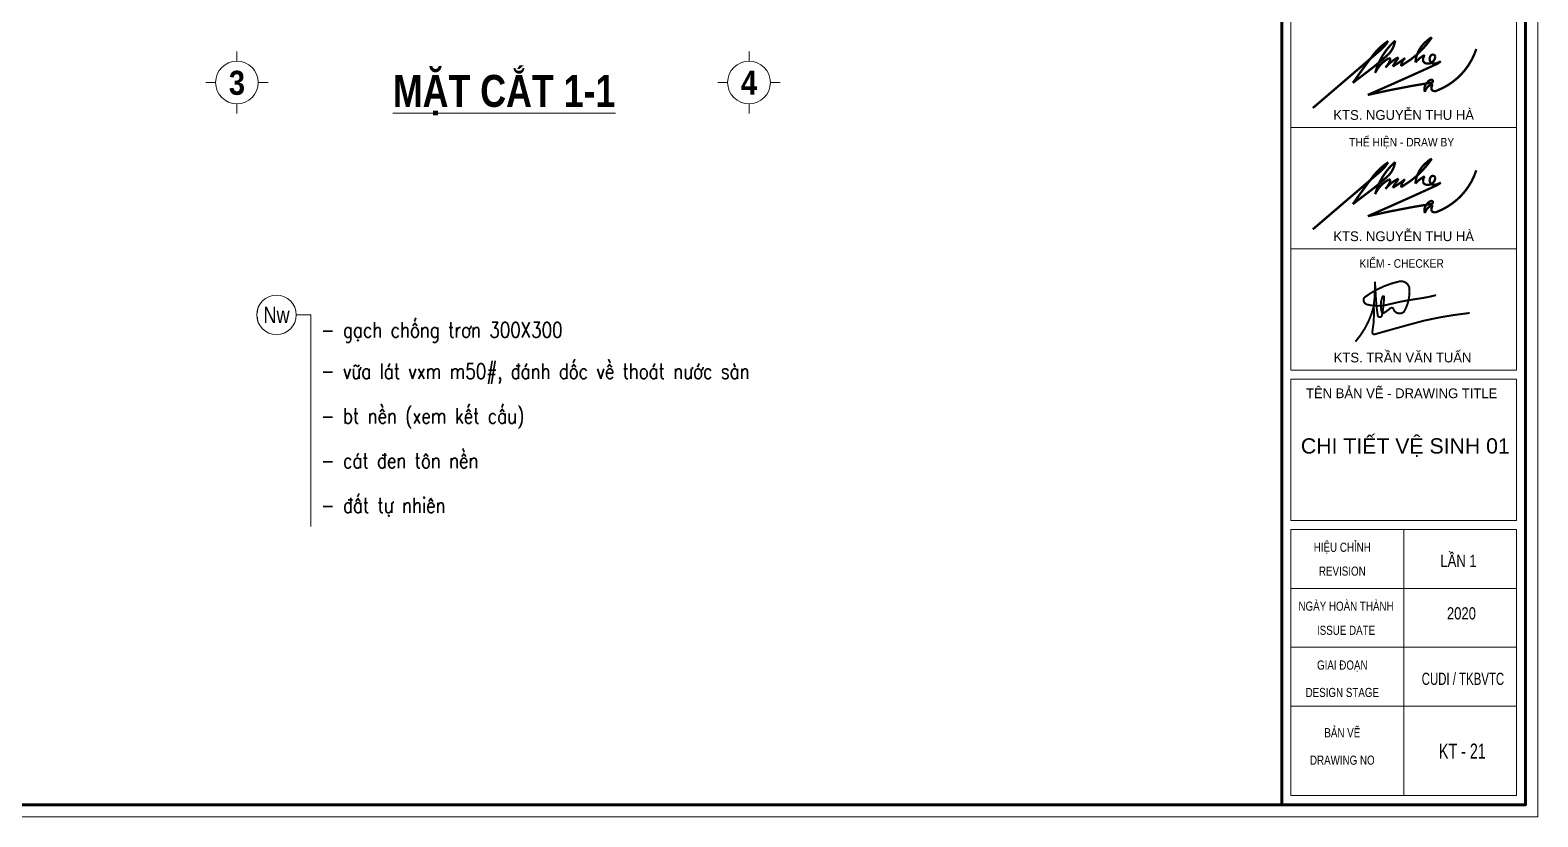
# Model space of a CAD drawing. Header units: millimetres. Extents: x 2565303 to 2664360, y -865723 to -262051.
# Drawn here: x 2634167 to 2641587, y -690687 to -686813 of the extents above; entities that cross this region are included whole.
import ezdxf
from ezdxf.enums import TextEntityAlignment as Align

# ---------------------------------------------------------------- set-up
doc = ezdxf.new("R2010")
doc.units = ezdxf.units.MM
doc.header["$LTSCALE"] = 10
doc.header["$MEASUREMENT"] = 0
doc.linetypes.add('ACAD_ISO07W100', pattern=[3, 0, -3])
doc.layers.get('0').update_dxf_attribs({"linetype": 'CONTINUOUS'})
doc.layers.get('DEFPOINTS').update_dxf_attribs({"color": 10, "linetype": 'CONTINUOUS'})
for name, color, linetype, lineweight in [('-thay1', 7, 'CONTINUOUS', 18), ('A-WIPEOUT', 254, 'ACAD_ISO07W100', 0), ('LC ISO', 153, 'CONTINUOUS', 13), ('LC Net manh', 250, 'CONTINUOUS', 5), ('LC Text1', 20, 'CONTINUOUS', 13), ('LC Text2', 7, 'CONTINUOUS', 13)]:
    doc.layers.add(name, color=color, linetype=linetype, lineweight=lineweight)
doc.layers.add('Khungten_LCDI', color=7, linetype='CONTINUOUS')
doc.styles.add('General text 2', font='arial.ttf')
doc.styles.add('Khungten', font='', dxfattribs={"width": 0.9, "height": 5000})
doc.styles.add('LC 1', font='')
doc.styles.add('LC 3', font='vnsimli.shx', dxfattribs={"width": 0.75})
doc.styles.add('LC3', font='', dxfattribs={"width": 0.8})
doc.styles.add('Title', font='', dxfattribs={"width": 0.8})
doc.styles.add('VNAVANTH', font='')
doc.styles.get('Khungten').set_extended_font_data('.VnAvantH')
doc.styles.get('LC 1').set_extended_font_data('.VnAvantH', bold=True)
doc.styles.get('LC3').set_extended_font_data('.VnArialH', bold=True)
doc.styles.get('Title').set_extended_font_data('.VnBlackH')
doc.styles.get('VNAVANTH').set_extended_font_data('.VnAvantH')

# ---------------------------------------------------------------- blocks, each defined once
blk = doc.blocks.new('TIEUDE1')
at = {"layer": 'LC Text2', "color": 7, "style": 'LC 1'}
blk.add_attdef('TIªU§Ò', text='', height=5, dxfattribs=at).set_placement((0, 0), align=Align.BOTTOM_CENTER)
blk.add_attdef('TL', text='', height=3, dxfattribs=at).set_placement((0, -2), align=Align.TOP_CENTER)
blk = doc.blocks.new('lcdi fix')
at = {"const_width": 32.4}
for points in [[(37807, -7049, 0.118632), (38106, -6476, 0.036811), (38129, -6067, 0.013869), (38155, -6484, 0.005687), (38173, -6614, 0.810562), (38242, -6622, 0.038773), (38278, -6322, 0.995075), (38252, -6311, 0.164673), (38237, -6555, 0.572555), (38284, -6572, 0.042892), (38384, -6497, -0.376379), (38430, -6507, 0.278013), (38505, -6582, 0.295437), (38607, -6554, 0.153451), (38692, -6166, 0.411745), (38526, -6061, 0.106254), (37954, -6324, 0.499695), (37996, -6439, 0.128314), (38351, -6439, -0.030533), (38834, -6345, 0.029818), (39130, -6286, 49.250738)], [(38108, -6459, -0.063358), (38084, -6894, 0.50612), (38126, -6928, -0.005183), (38931, -6705, -0.029689), (39681, -6579, 1.838504)]]:
    blk.add_lwpolyline(points, format="xyb", dxfattribs=at)
at = {"layer": 'DEFPOINTS', "lineweight": 0}
blk.add_lwpolyline([(-1200, -14850), (-1200, 14850), (40800, 14850), (40800, -14850)], close=True, dxfattribs=at)
at = {"layer": 'Khungten_LCDI', "color": 5, "lineweight": 60}
blk.add_line((36600, 14650), (36600, -14650), dxfattribs=at)
at = {"layer": 'Khungten_LCDI', "color": 5, "lineweight": 25}
blk.add_line((40600, -14650), (40600, 14650), dxfattribs=at)
at = {"layer": 'Khungten_LCDI', "color": 9, "lineweight": 15}
for p, q in [((38600, -10133), (38600, -14500)), ((40450, -11100), (36750, -11100)), ((40450, -12067), (36750, -12067)), ((40450, -13033), (36750, -13033))]:
    blk.add_line(p, q, dxfattribs=at)
at = {"layer": 'Khungten_LCDI', "color": 5, "lineweight": 60}
blk.add_lwpolyline([(0, -14650), (0, 14650), (40600, 14650), (40600, -14650)], close=True, dxfattribs=at)
at = {"layer": 'Khungten_LCDI', "color": 9, "lineweight": 15}
for points in [[(36750, -1522), (40450, -1522), (40450, -3535), (36750, -3535)], [(36750, -5526), (40450, -5526), (40450, -3535), (36750, -3535)], [(36750, -7517), (40450, -7517), (40450, -5526), (36750, -5526)], [(36750, -9983), (40450, -9983), (40450, -7667), (36750, -7667)], [(36750, -14500), (40450, -14500), (40450, -10133), (36750, -10133)]]:
    blk.add_lwpolyline(points, close=True, dxfattribs=at)
at = {"layer": 'LC ISO', "lineweight": 60, "const_width": 37.8}
for points in [[(37109, -3214), (38226, -2256, 0.041565), (38316, -2159, -0.014958), (38345, -2114, 0.077393), (38111, -2327, 0.011608), (37765, -2801, -0.002413), (37986, -2632, 0.024794), (38345, -2336, 0.160658), (38459, -2108, 0.147786), (38131, -2638, -0.164447), (38357, -2396, -0.502193), (38378, -2423, -0.102645), (38300, -2550, -0.052035), (38351, -2496, -0.076323), (38513, -2382, -0.049149), (38456, -2469, 0.014499), (38419, -2532, 0.03674), (38622, -2393, 0.197774), (38557, -2524, 0.000763), (38609, -2488, 0.109081), (39061, -2056, 0.117071), (38987, -2107, 0.215341), (38791, -2466, -0.099584), (38944, -2344, 0.168357), (38916, -2434, 0.272764), (38967, -2482, 0.463959), (39117, -2369, 0.712039), (39041, -2360, 0.382865), (39050, -2466, 0.223317), (39087, -2485, 0.132378), (39209, -2446, -0.038558), (39149, -2489, -0.004693), (38010, -2999, -0.017038), (39066, -2795, 0.903149), (39046, -2750, 0.166427), (38989, -2791, 0.307745), (38948, -2948, -0.289532), (39077, -2821, 0.202732), (39058, -2916, 0.308349), (39146, -2927, 0.224618), (39790, -2246, 0.729713)], [(37109, -5205), (38226, -4247, 0.041565), (38316, -4150, -0.014958), (38345, -4105, 0.077393), (38111, -4318, 0.011608), (37765, -4792, -0.002413), (37986, -4623, 0.024794), (38345, -4327, 0.160658), (38459, -4099, 0.147786), (38131, -4629, -0.164447), (38357, -4387, -0.502193), (38378, -4413, -0.102645), (38300, -4541, -0.052035), (38351, -4487, -0.076323), (38513, -4373, -0.049149), (38456, -4460, 0.014499), (38419, -4523, 0.03674), (38622, -4384, 0.197774), (38557, -4515, 0.000763), (38609, -4479, 0.109081), (39061, -4047, 0.117071), (38987, -4098, 0.215341), (38791, -4456, -0.099584), (38944, -4335, 0.168357), (38916, -4425, 0.272764), (38967, -4473, 0.463959), (39117, -4360, 0.712039), (39041, -4351, 0.382865), (39050, -4457, 0.223317), (39087, -4476, 0.132378), (39209, -4437, -0.038558), (39149, -4480, -0.004693), (38010, -4990, -0.017038), (39066, -4786, 0.903149), (39046, -4741, 0.166427), (38989, -4782, 0.307745), (38948, -4939, -0.289532), (39077, -4812, 0.202732), (39058, -4907, 0.308349), (39146, -4918, 0.224618), (39790, -4237, 0.729713)]]:
    blk.add_lwpolyline(points, format="xyb", dxfattribs=at)
at = {"color": 7}
for s, style, p in [('ktS. nguyÔn thu hµ', 'VNAVANTH', (38599, -3408)), ('ktS. nguyÔn thu hµ', 'VNAVANTH', (38599, -5399)), ('kts. trÇn v¨n tuÊn', 'VNAVANTH', (38581, -7390)), ('tªn b¶n vÏ - drawing title', 'Khungten', (38566, -7977))]:
    blk.add_text(s, height=160, dxfattribs=dict(at, style=style)).set_placement(p, align=Align.CENTER)
for s, height, style, width, p in [('thÓ hiÖn - draw by', 140, 'Khungten', 0.9, (38566, -3845)), ('kiÓm - checker', 140, 'Khungten', 0.9, (38566, -5836)), ('hiÖu chØnh', 150, 'Khungten', 0.8, (37592, -10499)), ('revision', 150, 'Khungten', 0.8, (37592, -10891)), ('ngµy hoµn thµnh', 150, 'Khungten', 0.8, (37654, -11466)), ('issue date', 150, 'Khungten', 0.8, (37654, -11862)), ('giai ®o¹n', 150, 'Khungten', 0.8, (37592, -12433)), ('cudi / tkBVTC', 200, 'Title', 0.7, (39571, -12684)), ('design stage', 150, 'Khungten', 0.8, (37592, -12883)), ('b¶n vÏ', 150, 'Khungten', 0.8, (37592, -13544)), ('drawing nO', 150, 'Khungten', 0.8, (37592, -13994))]:
    blk.add_text(s, height=height, dxfattribs=dict(at, style=style, width=width)).set_placement(p, align=Align.CENTER)
at = {"color": 7, "style": 'Khungten', "width": 0.8}
for tag, p in [('REVISION', (39499, -10746)), ('NGAYHT', (39546, -11609))]:
    blk.add_attdef(tag, text='', height=200, dxfattribs=at).set_placement(p, align=Align.CENTER)
at = {"layer": 'LC Text1', "style": 'Title', "width": 1.485915}
for tag, p, p2 in [('TENBANVE1', (36913, -8886), (40339, -8886)), ('TENBANVE2', (36913, -9562), (40339, -9562))]:
    blk.add_attdef(tag, text='', height=250, dxfattribs=at).set_placement(p, p2, align=Align.FIT)
at = {"layer": 'LC Text1', "style": 'Title', "width": 0.7}
blk.add_attdef('SOBANVE', text='', height=250, dxfattribs=at).set_placement((39562, -13896), align=Align.CENTER)
blk = doc.blocks.new('TTRUC')
at = {"layer": 'LC ISO'}
for p, q in [((0, 6.95), (0, 10.13)), ((-6.95, 0), (-10.13, 0)), ((6.95, 0), (10.13, 0)), ((0, -6.95), (0, -10.13))]:
    blk.add_line(p, q, dxfattribs=at)
at = {"layer": 'LC Net manh'}
blk.add_circle((0, 0), 6.95, dxfattribs=at)
blk = doc.blocks.new('*U262')
at = {"layer": 'A-WIPEOUT'}
blk.add_lwpolyline([(0, 4.25), (-2.5, 3.44), (-4.04, 1.31), (-4.04, -1.31), (-2.5, -3.44), (0, -4.25), (2.5, -3.44), (4.04, -1.31), (4.04, 1.31), (2.5, 3.44)], close=True, dxfattribs=at)
at = {"layer": 'LC Text1', "style": 'General text 2', "width": 0.8, "flags": 8}
blk.add_attdef('SYMBOL', text='', height=3.5, dxfattribs=at).set_placement((0, 0), align=Align.MIDDLE_CENTER)
blk.add_wipeout([(0, 4.25), (-2.5, 3.44), (-4.04, 1.31), (-4.04, -1.31), (-2.5, -3.44), (0, -4.25), (2.5, -3.44), (4.04, -1.31), (4.04, 1.31), (2.5, 3.44)]).dxf.layer = 'A-WIPEOUT'
at = {"layer": 'LC ISO'}
blk.add_circle((0, 0), 4.25, dxfattribs=at)

msp = doc.modelspace()

# ---------------------------------------------------------------- linework, layer by layer
at = {"layer": 'LC ISO', "ltscale": 2}
for p, q in [((2635476.5, -688215.1), (2635547.8, -688215.1)), ((2635547.8, -688215.1), (2635547.8, -689256.8))]:
    msp.add_line(p, q, dxfattribs=at)

# ---------------------------------------------------------------- block references
at = {"layer": '-thay1'}
ref = msp.add_blockref('lcdi fix', (2629346.8, -686232), dxfattribs=dict(at, xscale=0.3000000077813137, yscale=0.3000000077813137, zscale=0.3000000077813137))
ref.add_attrib('NGAYHT', '2020', dxfattribs={"layer": '0', "color": 7, "height": 60, "style": 'Khungten', "width": 0.8}).set_placement((2641210.6, -689714.8), align=Align.CENTER)
ref.add_attrib('REVISION', 'lÇn 1', dxfattribs={"layer": '0', "color": 7, "height": 60, "style": 'Khungten', "width": 0.8}).set_placement((2641196.4, -689455.9), align=Align.CENTER)
ref.add_attrib('SOBANVE', 'kt - 21', dxfattribs={"layer": 'LC Text1', "height": 75, "style": 'Title', "width": 0.7}).set_placement((2641215.4, -690400.9), align=Align.CENTER)
ref.add_attrib('TENBANVE1', 'chi tiÕt vÖ sinh 01', dxfattribs={"layer": 'LC Text1', "height": 75, "style": 'Title', "width": 0.901111}).set_placement((2640420.6, -688897.7), (2641448.5, -688897.7), align=Align.FIT)
at = {"layer": 'LC ISO', "xscale": 15.11766294026747, "yscale": 15.11766294026747, "zscale": 15.11766294026747}
for p in [(2635184.6, -687070.4), (2637704.6, -687070.4)]:
    msp.add_blockref('TTRUC', p, dxfattribs=at)
at = {"layer": 'LC Text2'}
ref = msp.add_blockref('TIEUDE1', (2636503, -687238.1), dxfattribs=dict(at, xscale=-32.0000000001397, yscale=32.0000000001397, zscale=32.0000000001397))
ref.add_attrib('TIªU§Ò', '%%umÆt c¾t 1-1', dxfattribs={"color": 7, "height": 157.581, "style": 'LC3', "width": 0.8}).set_placement((2636499.4, -687238.1), align=Align.BOTTOM_CENTER)

# ---------------------------------------------------------------- texts
at = {"layer": 'LC Text1', "ltscale": 0.2, "style": 'LC 1', "width": 0.9}
for s, p in [('3', (2635184.6, -687166.7)), ('4', (2637704.6, -687166.7))]:
    msp.add_text(s, height=118.4, dxfattribs=at).set_placement(p, align=Align.BOTTOM_CENTER)
at = {"layer": 'LC Text1', "style": 'LC 3', "width": 0.8}
for s, p in [('- g¹ch chèng tr¬n 300X300 ', (2635599, -688251.6)), ('- v÷a l¸t vxm m50#, ®¸nh dèc vÒ tho¸t n\xadíc sµn', (2635599, -688455)), ('- bt nÒn (xem kÕt cÊu)', (2635599, -688675.1)), ('- c¸t ®en t«n nÒn', (2635599, -688895.2)), ('- ®Êt tù nhiªn', (2635599, -689115.3))]:
    msp.add_text(s, height=75, dxfattribs=at).set_placement(p, align=Align.TOP_LEFT)

# ---------------------------------------------------------------- next in the draw order: block references
at = {"layer": 'LC Text1'}
ref = msp.add_blockref('*U262', (2635379.3, -688215.1), dxfattribs=dict(at, xscale=22.87058823527768, yscale=22.87058823527768, zscale=22.87058823527768))
ref.add_attrib('SYMBOL', 'Nw', dxfattribs={"height": 80.05, "style": 'General text 2', "width": 0.8}).set_placement((2635379.3, -688215.1), align=Align.MIDDLE_CENTER)

doc.saveas('drawing.dxf')
